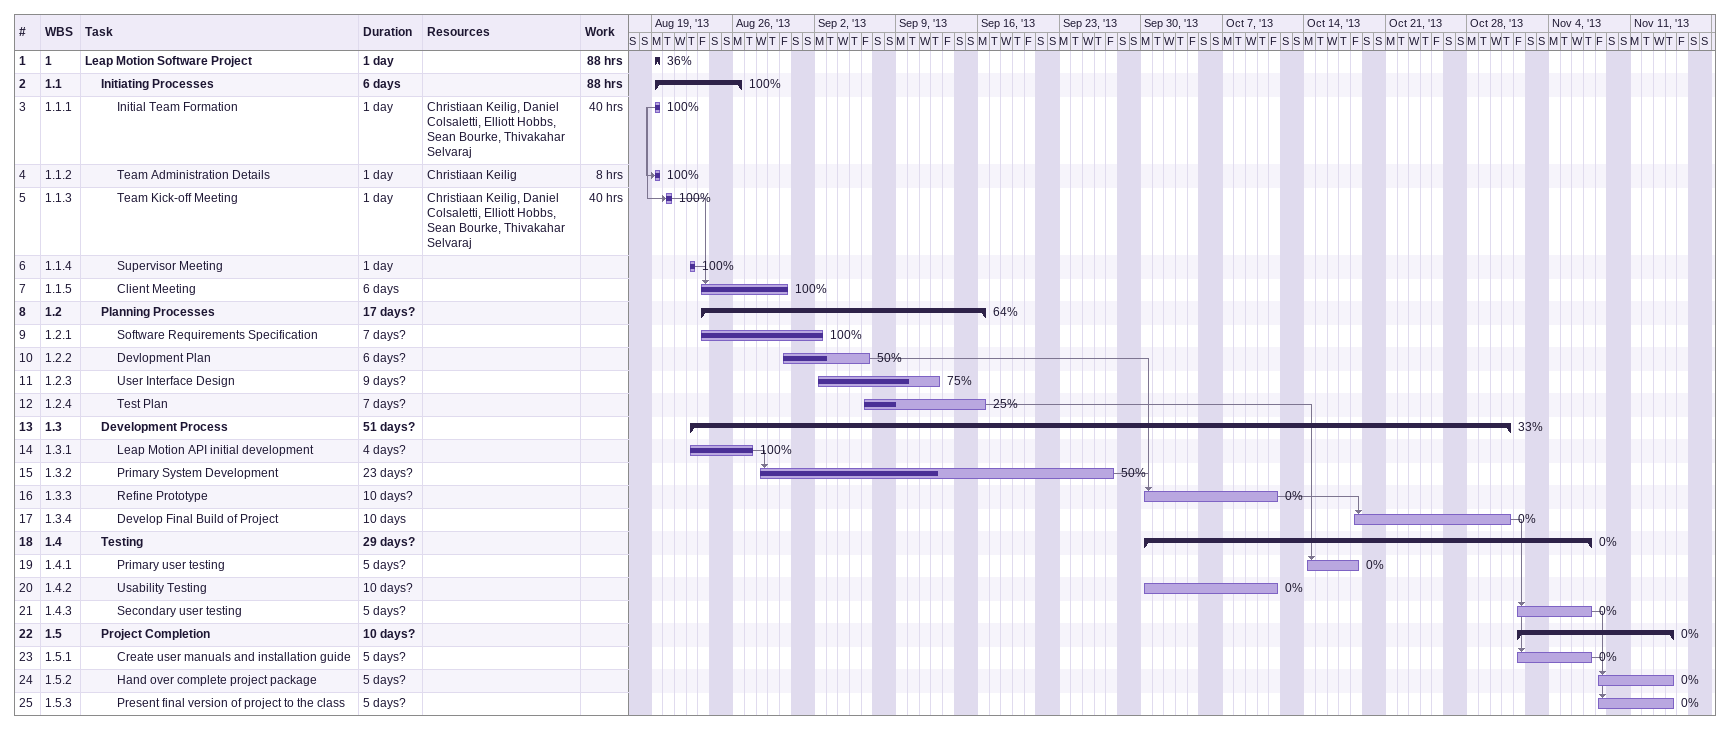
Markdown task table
| ID | WBS | Task | Duration | Start | Finish | Predecessors | Resources | % complete | Work (h) |
|---|---|---|---|---|---|---|---|---|---|
| 1 | 1 | **Leap Motion Software Project** | 1d | 2013-08-19 | 2013-08-19 |  |  | 36 | 88 |
| 2 | 1.1 | **Initiating Processes** | 6d | 2013-08-19 | 2013-08-26 |  |  | 100 | 88 |
| 3 | 1.1.1 | Initial Team Formation | 1d | 2013-08-19 | 2013-08-19 |  | Christiaan Keilig, Daniel Colsaletti, Elliott Hobbs, Sean Bourke, Thivakahar Selvaraj | 100 | 40 |
| 4 | 1.1.2 | Team Administration Details | 1d | 2013-08-19 | 2013-08-19 | 3SS | Christiaan Keilig | 100 | 8 |
| 5 | 1.1.3 | Team Kick-off Meeting | 1d | 2013-08-20 | 2013-08-20 | 3SS | Christiaan Keilig, Daniel Colsaletti, Elliott Hobbs, Sean Bourke, Thivakahar Selvaraj | 100 | 40 |
| 6 | 1.1.4 | Supervisor Meeting | 1d | 2013-08-22 | 2013-08-22 |  |  | 100 |  |
| 7 | 1.1.5 | Client Meeting | 6d | 2013-08-23 | 2013-08-30 | 5, 6 |  | 100 |  |
| 8 | 1.2 | **Planning Processes** | 17d? | 2013-08-23 | 2013-09-16 |  |  | 64 |  |
| 9 | 1.2.1 | Software Requirements Specification | 7d? | 2013-08-23 | 2013-09-02 |  |  | 100 |  |
| 10 | 1.2.2 | Devlopment Plan | 6d? | 2013-08-30 | 2013-09-06 |  |  | 50 |  |
| 11 | 1.2.3 | User Interface Design | 9d? | 2013-09-02 | 2013-09-12 |  |  | 75 |  |
| 12 | 1.2.4 | Test Plan | 7d? | 2013-09-06 | 2013-09-16 |  |  | 25 |  |
| 13 | 1.3 | **Development Process** | 51d? | 2013-08-22 | 2013-10-31 |  |  | 33 |  |
| 14 | 1.3.1 | Leap Motion API initial development | 4d? | 2013-08-22 | 2013-08-27 |  |  | 100 |  |
| 15 | 1.3.2 | Primary System Development | 23d? | 2013-08-28 | 2013-09-27 | 14 |  | 50 |  |
| 16 | 1.3.3 | Refine Prototype | 10d? | 2013-09-30 | 2013-10-11 | 15, 10 |  | 0 |  |
| 17 | 1.3.4 | Develop Final Build of Project | 10d | 2013-10-18 | 2013-10-31 | 16 |  | 0 |  |
| 18 | 1.4 | **Testing** | 29d? | 2013-09-30 | 2013-11-07 |  |  | 0 |  |
| 19 | 1.4.1 | Primary user testing | 5d? | 2013-10-14 | 2013-10-18 | 12, 16 |  | 0 |  |
| 20 | 1.4.2 | Usability Testing | 10d? | 2013-09-30 | 2013-10-11 |  |  | 0 |  |
| 21 | 1.4.3 | Secondary user testing | 5d? | 2013-11-01 | 2013-11-07 | 17 |  | 0 |  |
| 22 | 1.5 | **Project Completion** | 10d? | 2013-11-01 | 2013-11-14 |  |  | 0 |  |
| 23 | 1.5.1 | Create user manuals and installation guide | 5d? | 2013-11-01 | 2013-11-07 | 17 |  | 0 |  |
| 24 | 1.5.2 | Hand over complete project package | 5d? | 2013-11-08 | 2013-11-14 | 23, 21 |  | 0 |  |
| 25 | 1.5.3 | Present final version of project to the class | 5d? | 2013-11-08 | 2013-11-14 | 21 |  | 0 |  |
